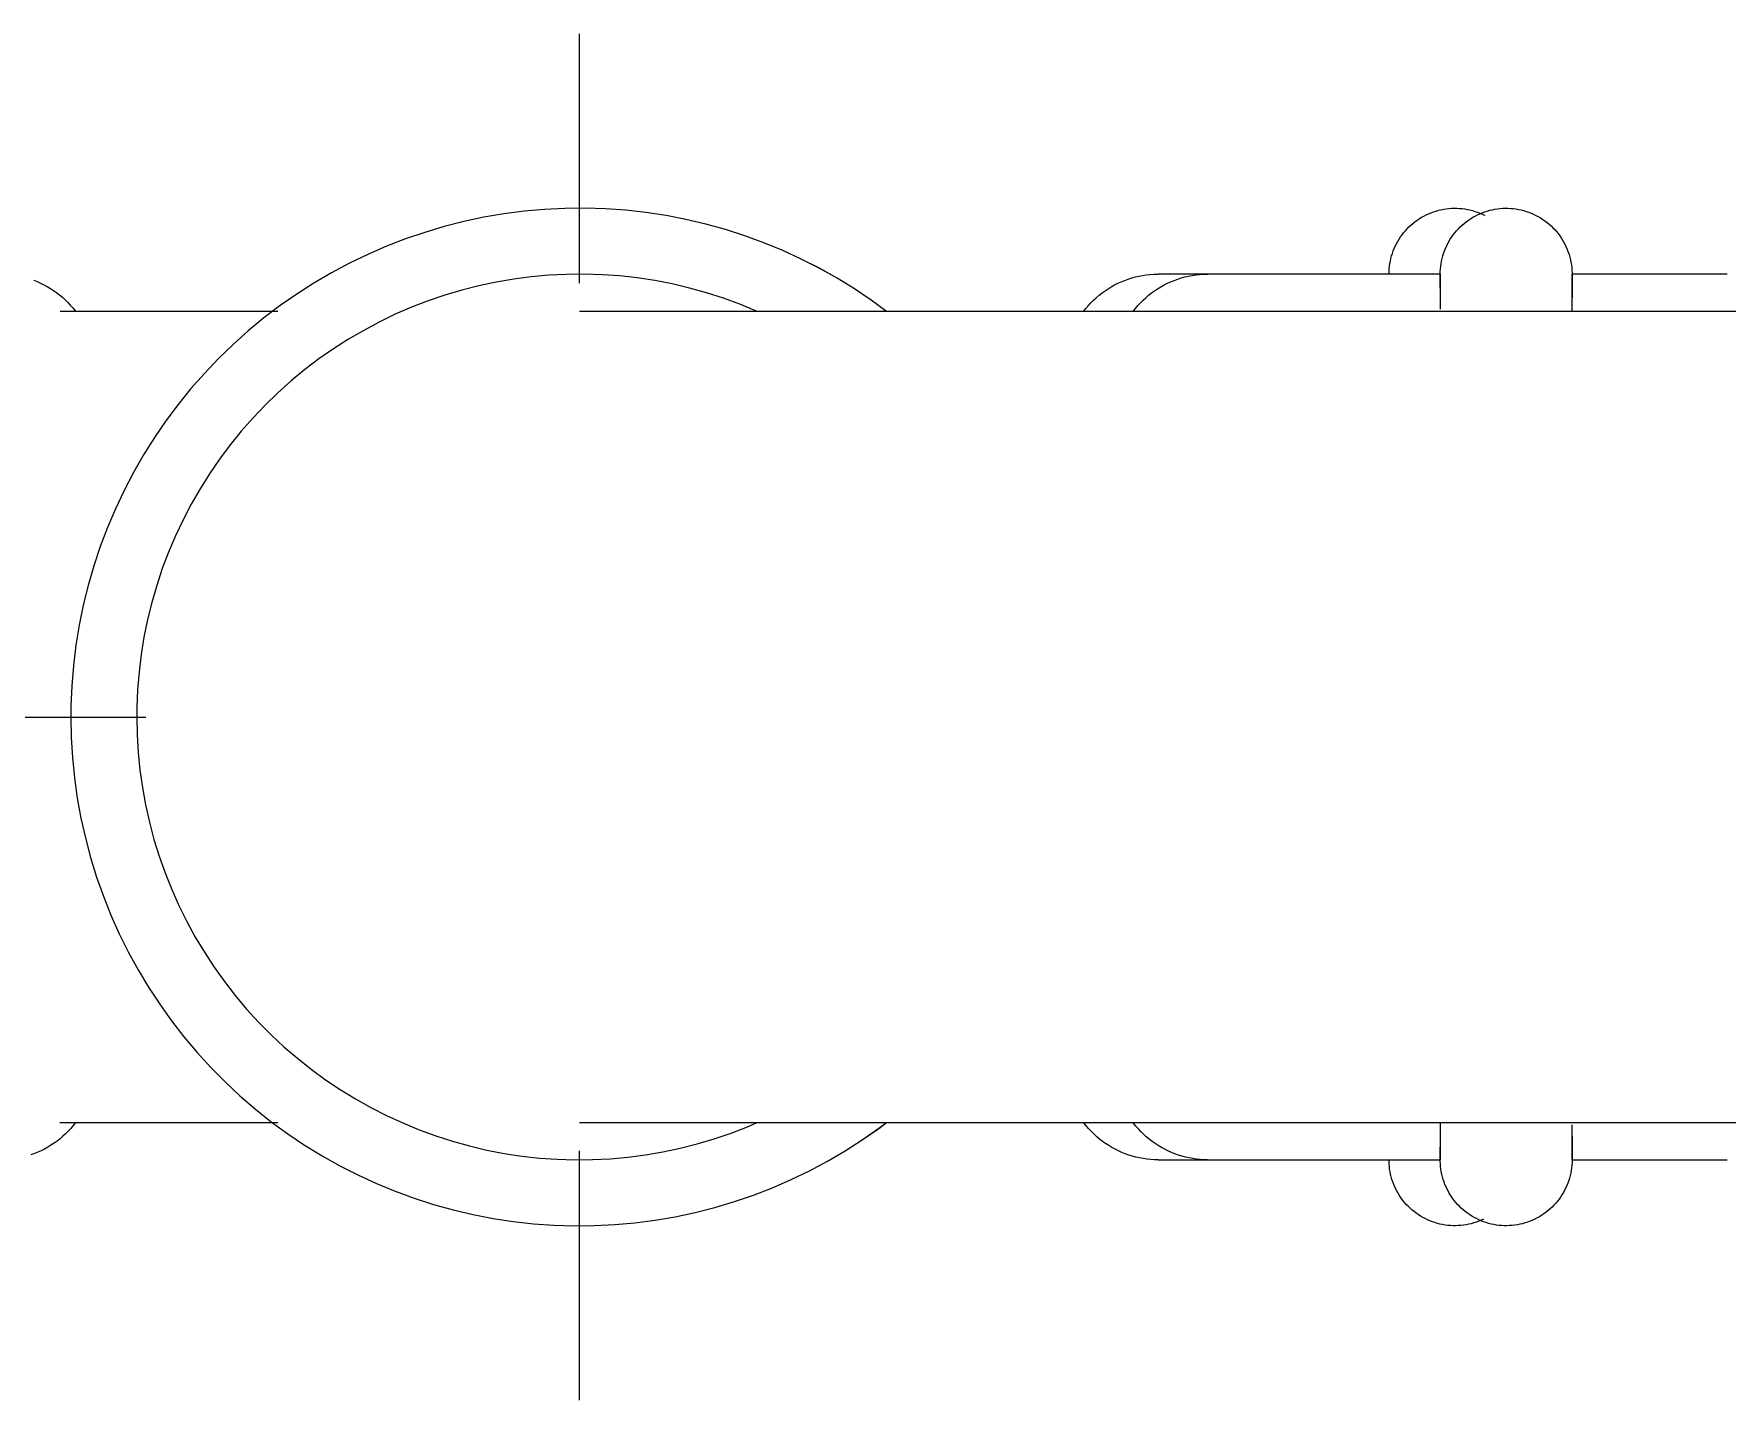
# Model space of a CAD drawing. Header units: inches. Extents: x -3299 to -2222, y -94 to 482.
# Drawn here: x -2458.618 to -2453.661, y 283.344 to 287.344 of the extents above; entities that cross this region are included whole.
import ezdxf

# ---------------------------------------------------------------- set-up
doc = ezdxf.new("R2010")
doc.units = ezdxf.units.IN
doc.header["$MEASUREMENT"] = 0
doc.layers.add('P-PIPE', color=3, linetype='Continuous', lineweight=9)
doc.layers.add('P-PIPE-CNTR', color=3, linetype='Continuous', lineweight=9)

# ---------------------------------------------------------------- blocks, each defined once
blk = doc.blocks.new('Victaulic-VicPress316-Elbow 90-45deg Style P568_P571 - Standard-V6-PLG_ ROOF LEVEL')
at = {"layer": 'P-PIPE'}
for p, q in [((-2452.3408, 286.6408), (-2453.0118, 286.6408)), ((-2452.3408, 286.6408), (-2452.3408, 285.3443)), ((-2451.5008, 286.6408), (-2451.9548, 286.6408)), ((-2451.9548, 286.6408), (-2451.9548, 285.3443)), ((-2451.5008, 285.3443), (-2451.5008, 286.6408)), ((-2453.1845, 286.5318), (-2454.5035, 286.5318)), ((-2453.2298, 286.0682), (-2453.2298, 286.0198)), ((-2452.3408, 285.3443), (-2452.3408, 284.0478)), ((-2451.9548, 285.3443), (-2451.9548, 284.0478)), ((-2451.5008, 284.0478), (-2451.5008, 285.3443)), ((-2453.2298, 284.6688), (-2453.2298, 284.6204)), ((-2454.5035, 284.1568), (-2453.1852, 284.1568)), ((-2453.0118, 284.0478), (-2452.3408, 284.0478)), ((-2451.9548, 284.0478), (-2451.5008, 284.0478))]:
    blk.add_line(p, q, dxfattribs=at)
at = {"layer": 'P-PIPE', "flags": 128}
for points in [[(-2456.1218, 286.5318), (-2456.1665, 286.5645), (-2456.216, 286.5977), (-2456.2668, 286.6289), (-2456.3187, 286.658), (-2456.3718, 286.685), (-2456.426, 286.7099), (-2456.4811, 286.7326), (-2456.537, 286.753), (-2456.5937, 286.7713), (-2456.6511, 286.7872), (-2456.7091, 286.8008), (-2456.7676, 286.8121), (-2456.8265, 286.8211), (-2456.8857, 286.8277), (-2456.9452, 286.8319), (-2457.0047, 286.8337), (-2457.0643, 286.8332), (-2457.1238, 286.8302), (-2457.1831, 286.8249), (-2457.2422, 286.8173), (-2457.3009, 286.8072), (-2457.3592, 286.7948), (-2457.4169, 286.7802), (-2457.474, 286.7632), (-2457.5304, 286.7439), (-2457.586, 286.7224), (-2457.6406, 286.6987), (-2457.6943, 286.6728), (-2457.7469, 286.6448), (-2457.7983, 286.6148), (-2457.8485, 286.5826), (-2457.8974, 286.5486), (-2457.9448, 286.5125), (-2457.9908, 286.4747), (-2458.0352, 286.435), (-2458.078, 286.3935), (-2458.1191, 286.3504), (-2458.1585, 286.3057), (-2458.196, 286.2594), (-2458.2317, 286.2117), (-2458.2654, 286.1626), (-2458.2971, 286.1121), (-2458.3268, 286.0605), (-2458.3544, 286.0077), (-2458.3799, 285.9538), (-2458.4032, 285.899), (-2458.4242, 285.8433), (-2458.4431, 285.7867), (-2458.4596, 285.7295), (-2458.4739, 285.6717), (-2458.4858, 285.6133), (-2458.4954, 285.5545), (-2458.5026, 285.4954), (-2458.5075, 285.436), (-2458.5099, 285.3765), (-2458.5103, 285.3443)], [(-2452.3408, 286.6408), (-2452.3406, 286.6485), (-2452.3402, 286.6562), (-2452.3394, 286.6639), (-2452.3383, 286.6715), (-2452.3369, 286.6791), (-2452.3353, 286.6867), (-2452.3333, 286.6941), (-2452.331, 286.7015), (-2452.3284, 286.7088), (-2452.3256, 286.716), (-2452.3224, 286.723), (-2452.319, 286.7299), (-2452.3153, 286.7367), (-2452.3113, 286.7433), (-2452.3071, 286.7498), (-2452.3026, 286.7561), (-2452.2979, 286.7622), (-2452.2929, 286.7681), (-2452.2877, 286.7738), (-2452.2823, 286.7793), (-2452.2766, 286.7845), (-2452.2708, 286.7896), (-2452.2647, 286.7944), (-2452.2585, 286.7989), (-2452.2521, 286.8032), (-2452.2455, 286.8072), (-2452.2388, 286.811), (-2452.2319, 286.8145), (-2452.2249, 286.8177), (-2452.2177, 286.8207), (-2452.2105, 286.8233), (-2452.2031, 286.8257), (-2452.1957, 286.8278), (-2452.1882, 286.8295), (-2452.1806, 286.831), (-2452.173, 286.8322), (-2452.1653, 286.833), (-2452.1576, 286.8336), (-2452.1499, 286.8338), (-2452.1422, 286.8337), (-2452.1344, 286.8333), (-2452.1268, 286.8327), (-2452.1191, 286.8317), (-2452.1115, 286.8304), (-2452.1039, 286.8288), (-2452.0965, 286.8269), (-2452.0891, 286.8246), (-2452.0818, 286.8222), (-2452.0746, 286.8194), (-2452.0675, 286.8163), (-2452.0605, 286.8129), (-2452.0537, 286.8093), (-2452.047, 286.8054), (-2452.0405, 286.8013), (-2452.0342, 286.7968), (-2452.0281, 286.7922), (-2452.0221, 286.7873), (-2452.0163, 286.7821), (-2452.0108, 286.7768), (-2452.0055, 286.7712), (-2452.0004, 286.7654), (-2451.9955, 286.7594), (-2451.9909, 286.7532), (-2451.9865, 286.7468), (-2451.9824, 286.7403), (-2451.9786, 286.7336), (-2451.975, 286.7268), (-2451.9717, 286.7198), (-2451.9687, 286.7127), (-2451.9659, 286.7055), (-2451.9635, 286.6981), (-2451.9614, 286.6907), (-2451.9595, 286.6832), (-2451.958, 286.6757), (-2451.9567, 286.668), (-2451.9558, 286.6604), (-2451.9552, 286.6527), (-2451.9548, 286.645), (-2451.9548, 286.6408)], [(-2456.503, 286.5329), (-2456.551, 286.5527), (-2456.5997, 286.5705), (-2456.6491, 286.5864), (-2456.699, 286.6002), (-2456.7495, 286.6121), (-2456.8004, 286.6219), (-2456.8517, 286.6297), (-2456.9032, 286.6355), (-2456.955, 286.6391), (-2457.0068, 286.6407), (-2457.0587, 286.6402), (-2457.1104, 286.6377), (-2457.1621, 286.6331), (-2457.2135, 286.6264), (-2457.2646, 286.6177), (-2457.3154, 286.6069), (-2457.3656, 286.5941), (-2457.4153, 286.5793), (-2457.4644, 286.5626), (-2457.5128, 286.5438), (-2457.5603, 286.5232), (-2457.607, 286.5007), (-2457.6528, 286.4763), (-2457.6976, 286.4501), (-2457.7413, 286.4222), (-2457.7838, 286.3925), (-2457.8251, 286.3612), (-2457.8651, 286.3282), (-2457.9038, 286.2936), (-2457.941, 286.2576), (-2457.9768, 286.22), (-2458.0111, 286.1811), (-2458.0438, 286.1408), (-2458.0748, 286.0993), (-2458.1041, 286.0565), (-2458.1317, 286.0126), (-2458.1576, 285.9677), (-2458.1816, 285.9217), (-2458.2038, 285.8748), (-2458.224, 285.8271), (-2458.2424, 285.7786), (-2458.2588, 285.7294), (-2458.2732, 285.6796), (-2458.2856, 285.6293), (-2458.296, 285.5784), (-2458.3043, 285.5273), (-2458.3106, 285.4758), (-2458.3148, 285.4241), (-2458.317, 285.3723), (-2458.3173, 285.3443)], [(-2453.2298, 286.5318), (-2453.2231, 286.5404), (-2453.216, 286.5487), (-2453.2087, 286.5567), (-2453.201, 286.5644), (-2453.193, 286.5719), (-2453.1847, 286.5789), (-2453.1761, 286.5857), (-2453.1673, 286.5921), (-2453.1582, 286.5981), (-2453.1489, 286.6038), (-2453.1394, 286.6091), (-2453.1297, 286.614), (-2453.1197, 286.6185), (-2453.1096, 286.6226), (-2453.0994, 286.6263), (-2453.089, 286.6296), (-2453.0785, 286.6325), (-2453.0679, 286.635), (-2453.0572, 286.637), (-2453.0464, 286.6386), (-2453.0356, 286.6398), (-2453.0247, 286.6405), (-2453.0138, 286.6408), (-2453.0118, 286.6408)], [(-2452.3408, 286.6002), (-2452.3408, 286.6121), (-2452.3408, 286.6219), (-2452.3408, 286.6297), (-2452.3408, 286.6355), (-2452.3408, 286.6391), (-2452.3408, 286.6407), (-2452.3408, 286.6408)], [(-2452.3408, 286.6408), (-2452.3408, 286.6398), (-2452.3408, 286.6367), (-2452.3408, 286.6315), (-2452.3408, 286.6242), (-2452.3408, 286.615), (-2452.3408, 286.6036), (-2452.3408, 286.5903), (-2452.3408, 286.575), (-2452.3408, 286.5577), (-2452.3408, 286.5385), (-2452.3408, 286.5173), (-2452.3408, 286.4943), (-2452.3408, 286.4694), (-2452.3408, 286.4428), (-2452.3408, 286.4143), (-2452.3408, 286.3842), (-2452.3408, 286.3524), (-2452.3408, 286.319), (-2452.3408, 286.2841), (-2452.3408, 286.2476), (-2452.3408, 286.2097), (-2452.3408, 286.1704), (-2452.3408, 286.1297), (-2452.3408, 286.0879), (-2452.3408, 286.0448), (-2452.3408, 286.0006), (-2452.3408, 285.9554), (-2452.3408, 285.9092), (-2452.3408, 285.862), (-2452.3408, 285.8141), (-2452.3408, 285.7654), (-2452.3408, 285.716), (-2452.3408, 285.6661), (-2452.3408, 285.6156), (-2452.3408, 285.5647), (-2452.3408, 285.5134), (-2452.3408, 285.4619), (-2452.3408, 285.4101), (-2452.3408, 285.3583), (-2452.3408, 285.3443)], [(-2451.9548, 285.3443), (-2451.9548, 285.3961), (-2451.9548, 285.4479), (-2451.9548, 285.4995), (-2451.9548, 285.5509), (-2451.9548, 285.6019), (-2451.9548, 285.6525), (-2451.9548, 285.7026), (-2451.9548, 285.7521), (-2451.9548, 285.801), (-2451.9548, 285.8492), (-2451.9548, 285.8965), (-2451.9548, 285.943), (-2451.9548, 285.9885), (-2451.9548, 286.033), (-2451.9548, 286.0764), (-2451.9548, 286.1186), (-2451.9548, 286.1595), (-2451.9548, 286.1992), (-2451.9548, 286.2375), (-2451.9548, 286.2744), (-2451.9548, 286.3097), (-2451.9548, 286.3436), (-2451.9548, 286.3758), (-2451.9548, 286.4064), (-2451.9548, 286.4353), (-2451.9548, 286.4624), (-2451.9548, 286.4878), (-2451.9548, 286.5113), (-2451.9548, 286.5329), (-2451.9548, 286.5527), (-2451.9548, 286.5705), (-2451.9548, 286.5864), (-2451.9548, 286.6002), (-2451.9548, 286.6121), (-2451.9548, 286.6219), (-2451.9548, 286.6297), (-2451.9548, 286.6355), (-2451.9548, 286.6391), (-2451.9548, 286.6407), (-2451.9548, 286.6408)], [(-2451.9548, 286.6408), (-2451.9548, 286.6398), (-2451.9548, 286.6367), (-2451.9548, 286.6315), (-2451.9548, 286.6242), (-2451.9548, 286.615), (-2451.9548, 286.6036)], [(-2454.5035, 286.5318), (-2454.6042, 286.5318), (-2454.7047, 286.5318), (-2454.8048, 286.5318), (-2454.9045, 286.5318), (-2455.0036, 286.5318), (-2455.1019, 286.5318), (-2455.1992, 286.5318), (-2455.2954, 286.5318), (-2455.3903, 286.5318), (-2455.4838, 286.5318), (-2455.5757, 286.5318), (-2455.6659, 286.5318), (-2455.7543, 286.5318), (-2455.8406, 286.5318), (-2455.9249, 286.5318), (-2456.0068, 286.5318), (-2456.0864, 286.5318), (-2456.1634, 286.5318), (-2456.2377, 286.5318), (-2456.3093, 286.5318), (-2456.378, 286.5318), (-2456.4437, 286.5318), (-2456.5063, 286.5318), (-2456.5656, 286.5318), (-2456.6217, 286.5318), (-2456.6744, 286.5318), (-2456.7236, 286.5318), (-2456.7693, 286.5318), (-2456.8114, 286.5318), (-2456.8497, 286.5318), (-2456.8843, 286.5318), (-2456.9151, 286.5318), (-2456.942, 286.5318), (-2456.9651, 286.5318), (-2456.9842, 286.5318), (-2456.9993, 286.5318), (-2457.0104, 286.5318), (-2457.0175, 286.5318), (-2457.0206, 286.5318), (-2457.0208, 286.5318)], [(-2458.5103, 285.3443), (-2458.5091, 285.2847), (-2458.5055, 285.2253), (-2458.4996, 285.166), (-2458.4913, 285.107), (-2458.4806, 285.0484), (-2458.4676, 284.9902), (-2458.4523, 284.9327), (-2458.4347, 284.8758), (-2458.4148, 284.8196), (-2458.3927, 284.7643), (-2458.3684, 284.7099), (-2458.342, 284.6565), (-2458.3134, 284.6042), (-2458.2828, 284.5531), (-2458.2501, 284.5033), (-2458.2155, 284.4548), (-2458.179, 284.4077), (-2458.1406, 284.3621), (-2458.1004, 284.3182), (-2458.0585, 284.2758), (-2458.015, 284.2352), (-2457.9698, 284.1963), (-2457.9232, 284.1593), (-2457.8751, 284.1241), (-2457.8256, 284.0909), (-2457.7748, 284.0598), (-2457.7228, 284.0306), (-2457.6697, 284.0036), (-2457.6156, 283.9787), (-2457.5605, 283.956), (-2457.5046, 283.9356), (-2457.4479, 283.9173), (-2457.3905, 283.9014), (-2457.3325, 283.8878), (-2457.274, 283.8765), (-2457.2151, 283.8675), (-2457.1558, 283.8609), (-2457.0964, 283.8567), (-2457.0369, 283.8549), (-2456.9773, 283.8554), (-2456.9178, 283.8584), (-2456.8585, 283.8637), (-2456.7994, 283.8714), (-2456.7407, 283.8814), (-2456.6824, 283.8938), (-2456.6246, 283.9084), (-2456.5675, 283.9254), (-2456.5112, 283.9447), (-2456.4556, 283.9662), (-2456.4009, 283.9899), (-2456.3473, 284.0158), (-2456.2947, 284.0438), (-2456.2433, 284.0738), (-2456.1931, 284.106), (-2456.1442, 284.14), (-2456.1221, 284.1568)], [(-2458.3173, 285.3443), (-2458.3163, 285.2925), (-2458.3131, 285.2407), (-2458.308, 285.1891), (-2458.3007, 285.1377), (-2458.2914, 285.0867), (-2458.2801, 285.0361), (-2458.2668, 284.986), (-2458.2515, 284.9365), (-2458.2342, 284.8876), (-2458.2149, 284.8394), (-2458.1938, 284.7921), (-2458.1708, 284.7456), (-2458.1459, 284.7001), (-2458.1193, 284.6556), (-2458.0908, 284.6122), (-2458.0607, 284.57), (-2458.0289, 284.5291), (-2457.9955, 284.4894), (-2457.9605, 284.4511), (-2457.9241, 284.4142), (-2457.8862, 284.3789), (-2457.8469, 284.345), (-2457.8062, 284.3128), (-2457.7644, 284.2822), (-2457.7213, 284.2533), (-2457.6771, 284.2262), (-2457.6319, 284.2008), (-2457.5857, 284.1773), (-2457.5385, 284.1557), (-2457.4906, 284.1359), (-2457.4419, 284.1181), (-2457.3925, 284.1022), (-2457.3426, 284.0884), (-2457.2921, 284.0765), (-2457.2412, 284.0667), (-2457.1899, 284.0589), (-2457.1383, 284.0531), (-2457.0866, 284.0495), (-2457.0348, 284.0479), (-2456.9829, 284.0484), (-2456.9311, 284.0509), (-2456.8795, 284.0555), (-2456.8281, 284.0622), (-2456.777, 284.0709), (-2456.7262, 284.0817), (-2456.676, 284.0945), (-2456.6263, 284.1093), (-2456.5772, 284.1261), (-2456.5288, 284.1448), (-2456.5011, 284.1568)], [(-2452.3408, 285.3443), (-2452.3408, 285.2925), (-2452.3408, 285.2407), (-2452.3408, 285.1891), (-2452.3408, 285.1377), (-2452.3408, 285.0867), (-2452.3408, 285.0361), (-2452.3408, 284.986), (-2452.3408, 284.9365), (-2452.3408, 284.8876), (-2452.3408, 284.8394), (-2452.3408, 284.7921), (-2452.3408, 284.7456), (-2452.3408, 284.7001), (-2452.3408, 284.6556), (-2452.3408, 284.6122), (-2452.3408, 284.57), (-2452.3408, 284.5291), (-2452.3408, 284.4894), (-2452.3408, 284.4511), (-2452.3408, 284.4142), (-2452.3408, 284.3789), (-2452.3408, 284.345), (-2452.3408, 284.3128), (-2452.3408, 284.2822), (-2452.3408, 284.2533), (-2452.3408, 284.2262), (-2452.3408, 284.2008), (-2452.3408, 284.1773), (-2452.3408, 284.1557), (-2452.3408, 284.1359), (-2452.3408, 284.1181), (-2452.3408, 284.1022), (-2452.3408, 284.0884), (-2452.3408, 284.0765), (-2452.3408, 284.0667), (-2452.3408, 284.0589), (-2452.3408, 284.0531), (-2452.3408, 284.0495), (-2452.3408, 284.0479), (-2452.3408, 284.0478)], [(-2451.9548, 284.0478), (-2451.9548, 284.0488), (-2451.9548, 284.0519), (-2451.9548, 284.0571), (-2451.9548, 284.0644), (-2451.9548, 284.0736), (-2451.9548, 284.085), (-2451.9548, 284.0983), (-2451.9548, 284.1136), (-2451.9548, 284.1309), (-2451.9548, 284.1501), (-2451.9548, 284.1713), (-2451.9548, 284.1943), (-2451.9548, 284.2192), (-2451.9548, 284.2458), (-2451.9548, 284.2743), (-2451.9548, 284.3044), (-2451.9548, 284.3362), (-2451.9548, 284.3696), (-2451.9548, 284.4046), (-2451.9548, 284.441), (-2451.9548, 284.4789), (-2451.9548, 284.5182), (-2451.9548, 284.5589), (-2451.9548, 284.6007), (-2451.9548, 284.6438), (-2451.9548, 284.688), (-2451.9548, 284.7332), (-2451.9548, 284.7794), (-2451.9548, 284.8266), (-2451.9548, 284.8745), (-2451.9548, 284.9232), (-2451.9548, 284.9726), (-2451.9548, 285.0225), (-2451.9548, 285.073), (-2451.9548, 285.1239), (-2451.9548, 285.1752), (-2451.9548, 285.2267), (-2451.9548, 285.2785), (-2451.9548, 285.3303), (-2451.9548, 285.3443)], [(-2457.0208, 284.1568), (-2457.0188, 284.1568), (-2457.0127, 284.1568), (-2457.0027, 284.1568), (-2456.9886, 284.1568), (-2456.9706, 284.1568), (-2456.9486, 284.1568), (-2456.9228, 284.1568), (-2456.893, 284.1568), (-2456.8594, 284.1568), (-2456.8221, 284.1568), (-2456.781, 284.1568), (-2456.7363, 284.1568), (-2456.6881, 284.1568), (-2456.6363, 284.1568), (-2456.5811, 284.1568), (-2456.5226, 284.1568), (-2456.4609, 284.1568), (-2456.396, 284.1568), (-2456.3281, 284.1568), (-2456.2573, 284.1568), (-2456.1837, 284.1568), (-2456.1074, 284.1568), (-2456.0285, 284.1568), (-2455.9472, 284.1568), (-2455.8636, 284.1568), (-2455.7778, 284.1568), (-2455.69, 284.1568), (-2455.6002, 284.1568), (-2455.5088, 284.1568), (-2455.4157, 284.1568), (-2455.3211, 284.1568), (-2455.2252, 284.1568), (-2455.1282, 284.1568), (-2455.0302, 284.1568), (-2454.9314, 284.1568), (-2454.8318, 284.1568), (-2454.7317, 284.1568), (-2454.6313, 284.1568), (-2454.5307, 284.1568), (-2454.5035, 284.1568)], [(-2453.0118, 284.0478), (-2453.0227, 284.048), (-2453.0336, 284.0487), (-2453.0444, 284.0498), (-2453.0552, 284.0513), (-2453.0659, 284.0532), (-2453.0766, 284.0556), (-2453.0871, 284.0584), (-2453.0975, 284.0616), (-2453.1078, 284.0653), (-2453.1179, 284.0693), (-2453.1279, 284.0738), (-2453.1376, 284.0786), (-2453.1472, 284.0838), (-2453.1565, 284.0894), (-2453.1657, 284.0954), (-2453.1745, 284.1017), (-2453.1831, 284.1084), (-2453.1915, 284.1154), (-2453.1995, 284.1228), (-2453.2073, 284.1304), (-2453.2147, 284.1384), (-2453.2218, 284.1467), (-2453.2286, 284.1552), (-2453.2298, 284.1568)], [(-2452.3408, 284.0478), (-2452.3408, 284.0488), (-2452.3408, 284.0519), (-2452.3408, 284.0571), (-2452.3408, 284.0644), (-2452.3408, 284.0736), (-2452.3408, 284.085)], [(-2451.9548, 284.0884), (-2451.9548, 284.0765), (-2451.9548, 284.0667), (-2451.9548, 284.0589), (-2451.9548, 284.0531), (-2451.9548, 284.0495), (-2451.9548, 284.0479), (-2451.9548, 284.0478)], [(-2451.9548, 284.0478), (-2451.9549, 284.0401), (-2451.9554, 284.0324), (-2451.9562, 284.0247), (-2451.9573, 284.0171), (-2451.9586, 284.0095), (-2451.9603, 284.0019), (-2451.9623, 283.9945), (-2451.9646, 283.9871), (-2451.9672, 283.9798), (-2451.97, 283.9726), (-2451.9732, 283.9656), (-2451.9766, 283.9587), (-2451.9803, 283.9519), (-2451.9843, 283.9453), (-2451.9885, 283.9388), (-2451.993, 283.9325), (-2451.9977, 283.9264), (-2452.0027, 283.9205), (-2452.0079, 283.9148), (-2452.0133, 283.9094), (-2452.019, 283.9041), (-2452.0248, 283.899), (-2452.0309, 283.8943), (-2452.0371, 283.8897), (-2452.0435, 283.8854), (-2452.0501, 283.8814), (-2452.0568, 283.8776), (-2452.0637, 283.8741), (-2452.0707, 283.8709), (-2452.0779, 283.8679), (-2452.0851, 283.8653), (-2452.0925, 283.8629), (-2452.0999, 283.8608), (-2452.1074, 283.8591), (-2452.115, 283.8576), (-2452.1226, 283.8564), (-2452.1303, 283.8556), (-2452.138, 283.8551), (-2452.1457, 283.8548), (-2452.1534, 283.8549), (-2452.1611, 283.8553), (-2452.1688, 283.856), (-2452.1765, 283.8569), (-2452.1841, 283.8582), (-2452.1916, 283.8598), (-2452.1991, 283.8618), (-2452.2065, 283.864), (-2452.2138, 283.8664), (-2452.221, 283.8692), (-2452.2281, 283.8723), (-2452.2351, 283.8757), (-2452.2419, 283.8793), (-2452.2485, 283.8832), (-2452.255, 283.8873), (-2452.2614, 283.8918), (-2452.2675, 283.8964), (-2452.2735, 283.9013), (-2452.2792, 283.9065), (-2452.2848, 283.9119), (-2452.2901, 283.9174), (-2452.2952, 283.9232), (-2452.3001, 283.9292), (-2452.3047, 283.9354), (-2452.3091, 283.9418), (-2452.3132, 283.9483), (-2452.317, 283.955), (-2452.3206, 283.9618), (-2452.3239, 283.9688), (-2452.3269, 283.9759), (-2452.3296, 283.9831), (-2452.3321, 283.9905), (-2452.3342, 283.9979), (-2452.3361, 284.0054), (-2452.3376, 284.0129), (-2452.3389, 284.0206), (-2452.3398, 284.0282), (-2452.3404, 284.0359), (-2452.3407, 284.0436), (-2452.3408, 284.0478)]]:
    blk.add_lwpolyline(points, dxfattribs=at)

msp = doc.modelspace()

# ---------------------------------------------------------------- linework, layer by layer
at = {"layer": 'P-PIPE'}
for p, q in [((-2455.1831, 286.6408), (-2455.3268, 286.6408)), ((-2454.5008, 286.6408), (-2455.1818, 286.6408)), ((-2454.5008, 286.6408), (-2454.5008, 286.5714)), ((-2453.6608, 286.6408), (-2454.1148, 286.6408)), ((-2454.1148, 286.6408), (-2454.1148, 286.5714)), ((-2457.9037, 286.5318), (-2458.5414, 286.5318)), ((-2458.5421, 284.1568), (-2457.9037, 284.1568)), ((-2454.5008, 284.1172), (-2454.5008, 284.0478)), ((-2454.1148, 284.1172), (-2454.1148, 284.0478)), ((-2455.3268, 284.0478), (-2455.1831, 284.0478)), ((-2455.1818, 284.0478), (-2454.5008, 284.0478)), ((-2454.1148, 284.0478), (-2453.6608, 284.0478))]:
    msp.add_line(p, q, dxfattribs=at)
at = {"layer": 'P-PIPE', "flags": 128}
for points in [[(-2456.1218, 286.5318), (-2456.1665, 286.5645), (-2456.216, 286.5977), (-2456.2668, 286.6289), (-2456.3188, 286.658), (-2456.3718, 286.685), (-2456.426, 286.7099), (-2456.4811, 286.7326), (-2456.537, 286.7531), (-2456.5937, 286.7713), (-2456.6511, 286.7872), (-2456.7091, 286.8008), (-2456.7676, 286.8121), (-2456.8265, 286.8211), (-2456.8857, 286.8277), (-2456.9452, 286.8319), (-2457.0047, 286.8337), (-2457.0643, 286.8332), (-2457.1238, 286.8302), (-2457.1831, 286.8249), (-2457.2422, 286.8173), (-2457.3009, 286.8072), (-2457.3592, 286.7949), (-2457.4169, 286.7802), (-2457.4741, 286.7632), (-2457.5304, 286.7439), (-2457.586, 286.7224), (-2457.6406, 286.6987), (-2457.6943, 286.6728), (-2457.7469, 286.6448), (-2457.7983, 286.6148), (-2457.8485, 286.5827), (-2457.8974, 286.5486), (-2457.9448, 286.5125), (-2457.9908, 286.4747), (-2458.0352, 286.435), (-2458.078, 286.3935), (-2458.1191, 286.3504), (-2458.1585, 286.3057), (-2458.196, 286.2594), (-2458.2317, 286.2117), (-2458.2654, 286.1626), (-2458.2971, 286.1121), (-2458.3268, 286.0605), (-2458.3544, 286.0077), (-2458.3799, 285.9538), (-2458.4032, 285.899), (-2458.4242, 285.8433), (-2458.4431, 285.7868), (-2458.4596, 285.7295), (-2458.4739, 285.6717), (-2458.4858, 285.6133), (-2458.4954, 285.5545), (-2458.5026, 285.4954), (-2458.5075, 285.436), (-2458.5099, 285.3765), (-2458.5103, 285.3443)], [(-2456.1218, 286.5318), (-2456.1665, 286.5645), (-2456.216, 286.5977), (-2456.2668, 286.6289), (-2456.3187, 286.658), (-2456.3718, 286.685), (-2456.426, 286.7099), (-2456.4811, 286.7326), (-2456.537, 286.753), (-2456.5937, 286.7713), (-2456.6511, 286.7872), (-2456.7091, 286.8008), (-2456.7676, 286.8121), (-2456.8265, 286.8211), (-2456.8857, 286.8277), (-2456.9452, 286.8319), (-2457.0047, 286.8337), (-2457.0643, 286.8332), (-2457.1238, 286.8302), (-2457.1831, 286.8249), (-2457.2422, 286.8173), (-2457.3009, 286.8072), (-2457.3592, 286.7948), (-2457.4169, 286.7802), (-2457.474, 286.7632), (-2457.5304, 286.7439), (-2457.586, 286.7224), (-2457.6406, 286.6987), (-2457.6943, 286.6728), (-2457.7469, 286.6448), (-2457.7983, 286.6148), (-2457.8485, 286.5826), (-2457.8974, 286.5486), (-2457.9448, 286.5125), (-2457.9908, 286.4747), (-2458.0352, 286.435), (-2458.078, 286.3935), (-2458.1191, 286.3504), (-2458.1585, 286.3057), (-2458.196, 286.2594), (-2458.2317, 286.2117), (-2458.2654, 286.1626), (-2458.2971, 286.1121), (-2458.3268, 286.0605), (-2458.3544, 286.0077), (-2458.3799, 285.9538), (-2458.4032, 285.899), (-2458.4242, 285.8433), (-2458.4431, 285.7867), (-2458.4596, 285.7295), (-2458.4739, 285.6717), (-2458.4858, 285.6133), (-2458.4954, 285.5545), (-2458.5026, 285.4954), (-2458.5075, 285.436), (-2458.5099, 285.3765), (-2458.5103, 285.3443)], [(-2456.1218, 286.5318), (-2456.1665, 286.5645), (-2456.216, 286.5977), (-2456.2668, 286.6289), (-2456.3187, 286.658), (-2456.3718, 286.685), (-2456.426, 286.7099), (-2456.4811, 286.7326), (-2456.537, 286.753), (-2456.5937, 286.7713), (-2456.6511, 286.7872), (-2456.7091, 286.8008), (-2456.7676, 286.8121), (-2456.8265, 286.8211), (-2456.8857, 286.8277), (-2456.9452, 286.8319), (-2457.0047, 286.8337), (-2457.0643, 286.8332), (-2457.1238, 286.8302), (-2457.1831, 286.8249), (-2457.2422, 286.8173), (-2457.3009, 286.8072), (-2457.3592, 286.7948), (-2457.4169, 286.7802), (-2457.474, 286.7632), (-2457.5304, 286.7439), (-2457.586, 286.7224), (-2457.6406, 286.6987), (-2457.6943, 286.6728), (-2457.7469, 286.6448), (-2457.7983, 286.6148), (-2457.8485, 286.5826), (-2457.8974, 286.5486), (-2457.9448, 286.5125), (-2457.9908, 286.4747), (-2458.0352, 286.435), (-2458.078, 286.3935), (-2458.1191, 286.3504), (-2458.1585, 286.3057), (-2458.196, 286.2594), (-2458.2317, 286.2117), (-2458.2654, 286.1626), (-2458.2971, 286.1121), (-2458.3268, 286.0605), (-2458.3544, 286.0077), (-2458.3799, 285.9538), (-2458.4032, 285.899), (-2458.4242, 285.8433), (-2458.4431, 285.7867), (-2458.4596, 285.7295), (-2458.4739, 285.6717), (-2458.4858, 285.6133), (-2458.4954, 285.5545), (-2458.5026, 285.4954), (-2458.5075, 285.436), (-2458.5099, 285.3765), (-2458.5103, 285.3443)], [(-2454.6508, 286.6408), (-2454.6506, 286.6485), (-2454.6502, 286.6562), (-2454.6494, 286.6639), (-2454.6483, 286.6716), (-2454.6469, 286.6792), (-2454.6453, 286.6867), (-2454.6433, 286.6941), (-2454.641, 286.7015), (-2454.6384, 286.7088), (-2454.6356, 286.716), (-2454.6324, 286.723), (-2454.629, 286.7299), (-2454.6253, 286.7367), (-2454.6213, 286.7433), (-2454.6171, 286.7498), (-2454.6126, 286.7561), (-2454.6079, 286.7622), (-2454.6029, 286.7681), (-2454.5977, 286.7738), (-2454.5923, 286.7793), (-2454.5866, 286.7845), (-2454.5808, 286.7896), (-2454.5747, 286.7944), (-2454.5685, 286.7989), (-2454.5621, 286.8032), (-2454.5555, 286.8073), (-2454.5488, 286.811), (-2454.5419, 286.8145), (-2454.5349, 286.8178), (-2454.5277, 286.8207), (-2454.5205, 286.8233), (-2454.5131, 286.8257), (-2454.5057, 286.8278), (-2454.4982, 286.8295), (-2454.4906, 286.831), (-2454.483, 286.8322), (-2454.4753, 286.833), (-2454.4676, 286.8336), (-2454.4599, 286.8338), (-2454.4522, 286.8337), (-2454.4445, 286.8333), (-2454.4368, 286.8327), (-2454.4291, 286.8317), (-2454.4215, 286.8304), (-2454.4139, 286.8288), (-2454.4065, 286.8269), (-2454.3991, 286.8247), (-2454.3918, 286.8222), (-2454.3846, 286.8194), (-2454.3775, 286.8163), (-2454.3705, 286.813)], [(-2454.5008, 286.6408), (-2454.5006, 286.6485), (-2454.5002, 286.6562), (-2454.4994, 286.6639), (-2454.4983, 286.6715), (-2454.4969, 286.6791), (-2454.4953, 286.6867), (-2454.4933, 286.6941), (-2454.491, 286.7015), (-2454.4884, 286.7088), (-2454.4856, 286.716), (-2454.4824, 286.723), (-2454.479, 286.7299), (-2454.4753, 286.7367), (-2454.4713, 286.7433), (-2454.4671, 286.7498), (-2454.4626, 286.7561), (-2454.4579, 286.7622), (-2454.4529, 286.7681), (-2454.4477, 286.7738), (-2454.4423, 286.7793), (-2454.4366, 286.7845), (-2454.4308, 286.7896), (-2454.4247, 286.7944), (-2454.4185, 286.7989), (-2454.4121, 286.8032), (-2454.4055, 286.8072), (-2454.3988, 286.811), (-2454.3919, 286.8145), (-2454.3849, 286.8177), (-2454.3777, 286.8207), (-2454.3705, 286.8233), (-2454.3631, 286.8257), (-2454.3557, 286.8278), (-2454.3482, 286.8295), (-2454.3406, 286.831), (-2454.333, 286.8322), (-2454.3253, 286.833), (-2454.3176, 286.8336), (-2454.3099, 286.8338), (-2454.3022, 286.8337), (-2454.2944, 286.8333), (-2454.2868, 286.8327), (-2454.2791, 286.8317), (-2454.2715, 286.8304), (-2454.2639, 286.8288), (-2454.2565, 286.8269), (-2454.2491, 286.8246), (-2454.2418, 286.8222), (-2454.2346, 286.8194), (-2454.2275, 286.8163), (-2454.2205, 286.8129), (-2454.2137, 286.8093), (-2454.207, 286.8054), (-2454.2005, 286.8013), (-2454.1942, 286.7968), (-2454.1881, 286.7922), (-2454.1821, 286.7873), (-2454.1763, 286.7821), (-2454.1708, 286.7768), (-2454.1655, 286.7712), (-2454.1604, 286.7654), (-2454.1555, 286.7594), (-2454.1509, 286.7532), (-2454.1465, 286.7468), (-2454.1424, 286.7403), (-2454.1386, 286.7336), (-2454.135, 286.7268), (-2454.1317, 286.7198), (-2454.1287, 286.7127), (-2454.1259, 286.7055), (-2454.1235, 286.6981), (-2454.1214, 286.6907), (-2454.1195, 286.6832), (-2454.118, 286.6757), (-2454.1167, 286.668), (-2454.1158, 286.6604), (-2454.1152, 286.6527), (-2454.1148, 286.645), (-2454.1148, 286.6408)], [(-2458.6188, 286.6233), (-2458.6087, 286.6193), (-2458.5987, 286.6149), (-2458.589, 286.61), (-2458.5794, 286.6048), (-2458.57, 286.5992), (-2458.5609, 286.5932), (-2458.5521, 286.5869), (-2458.5435, 286.5802), (-2458.5351, 286.5732), (-2458.5271, 286.5658), (-2458.5193, 286.5582), (-2458.5119, 286.5502), (-2458.5048, 286.5419), (-2458.498, 286.5334), (-2458.4968, 286.5318)], [(-2455.5448, 286.5318), (-2455.5381, 286.5404), (-2455.531, 286.5487), (-2455.5237, 286.5567), (-2455.516, 286.5645), (-2455.508, 286.5719), (-2455.4997, 286.5789), (-2455.4911, 286.5857), (-2455.4823, 286.5921), (-2455.4732, 286.5981), (-2455.4639, 286.6038), (-2455.4544, 286.6091), (-2455.4447, 286.614), (-2455.4347, 286.6185), (-2455.4246, 286.6226), (-2455.4144, 286.6263), (-2455.404, 286.6296), (-2455.3935, 286.6325), (-2455.3829, 286.635), (-2455.3722, 286.637), (-2455.3614, 286.6386), (-2455.3506, 286.6398), (-2455.3397, 286.6405), (-2455.3288, 286.6408), (-2455.3268, 286.6408)], [(-2455.3998, 286.5318), (-2455.3931, 286.5404), (-2455.386, 286.5487), (-2455.3787, 286.5567), (-2455.371, 286.5644), (-2455.363, 286.5719), (-2455.3547, 286.5789), (-2455.3461, 286.5857), (-2455.3373, 286.5921), (-2455.3282, 286.5981), (-2455.3189, 286.6038), (-2455.3094, 286.6091), (-2455.2997, 286.614), (-2455.2897, 286.6185), (-2455.2796, 286.6226), (-2455.2694, 286.6263), (-2455.259, 286.6296), (-2455.2485, 286.6325), (-2455.2379, 286.635), (-2455.2272, 286.637), (-2455.2164, 286.6386), (-2455.2056, 286.6398), (-2455.1947, 286.6405), (-2455.1838, 286.6408), (-2455.1818, 286.6408)], [(-2454.5008, 286.6002), (-2454.5008, 286.6121), (-2454.5008, 286.6219), (-2454.5008, 286.6297), (-2454.5008, 286.6355), (-2454.5008, 286.6391), (-2454.5008, 286.6407), (-2454.5008, 286.6408)], [(-2454.5008, 286.6408), (-2454.5008, 286.6398), (-2454.5008, 286.6367), (-2454.5008, 286.6315), (-2454.5008, 286.6242), (-2454.5008, 286.615), (-2454.5008, 286.6036), (-2454.5008, 286.5903), (-2454.5008, 286.575), (-2454.5008, 286.5577), (-2454.5008, 286.5385)], [(-2454.1148, 286.5329), (-2454.1148, 286.5527), (-2454.1148, 286.5705), (-2454.1148, 286.5864), (-2454.1148, 286.6002), (-2454.1148, 286.6121), (-2454.1148, 286.6219), (-2454.1148, 286.6297), (-2454.1148, 286.6355), (-2454.1148, 286.6391), (-2454.1148, 286.6407), (-2454.1148, 286.6408)], [(-2454.1148, 286.6408), (-2454.1148, 286.6398), (-2454.1148, 286.6367), (-2454.1148, 286.6315), (-2454.1148, 286.6242), (-2454.1148, 286.615), (-2454.1148, 286.6036)], [(-2458.5103, 285.3443), (-2458.5091, 285.2847), (-2458.5055, 285.2253), (-2458.4996, 285.166), (-2458.4913, 285.107), (-2458.4806, 285.0484), (-2458.4676, 284.9903), (-2458.4523, 284.9327), (-2458.4347, 284.8758), (-2458.4148, 284.8196), (-2458.3927, 284.7643), (-2458.3684, 284.7099), (-2458.342, 284.6565), (-2458.3134, 284.6042), (-2458.2828, 284.5531), (-2458.2501, 284.5033), (-2458.2155, 284.4548), (-2458.179, 284.4077), (-2458.1406, 284.3622), (-2458.1004, 284.3182), (-2458.0585, 284.2758), (-2458.015, 284.2352), (-2457.9698, 284.1963), (-2457.9232, 284.1593), (-2457.8751, 284.1241), (-2457.8256, 284.0909), (-2457.7748, 284.0598), (-2457.7228, 284.0306), (-2457.6697, 284.0036), (-2457.6156, 283.9787), (-2457.5605, 283.956), (-2457.5046, 283.9356), (-2457.4479, 283.9173), (-2457.3905, 283.9014), (-2457.3325, 283.8878), (-2457.274, 283.8765), (-2457.2151, 283.8675), (-2457.1559, 283.8609), (-2457.0964, 283.8567), (-2457.0369, 283.8549), (-2456.9773, 283.8554), (-2456.9178, 283.8584), (-2456.8585, 283.8637), (-2456.7994, 283.8714), (-2456.7407, 283.8814), (-2456.6824, 283.8938), (-2456.6246, 283.9085), (-2456.5675, 283.9254), (-2456.5112, 283.9447), (-2456.4556, 283.9662), (-2456.4009, 283.9899), (-2456.3473, 284.0158), (-2456.2947, 284.0438), (-2456.2433, 284.0739), (-2456.1931, 284.106), (-2456.1442, 284.1401), (-2456.1222, 284.1568)], [(-2458.5103, 285.3443), (-2458.5091, 285.2847), (-2458.5055, 285.2253), (-2458.4996, 285.166), (-2458.4913, 285.107), (-2458.4806, 285.0484), (-2458.4676, 284.9902), (-2458.4523, 284.9327), (-2458.4347, 284.8758), (-2458.4148, 284.8196), (-2458.3927, 284.7643), (-2458.3684, 284.7099), (-2458.342, 284.6565), (-2458.3134, 284.6042), (-2458.2828, 284.5531), (-2458.2501, 284.5033), (-2458.2155, 284.4548), (-2458.179, 284.4077), (-2458.1406, 284.3621), (-2458.1004, 284.3182), (-2458.0585, 284.2758), (-2458.015, 284.2352), (-2457.9698, 284.1963), (-2457.9232, 284.1593), (-2457.8751, 284.1241), (-2457.8256, 284.0909), (-2457.7748, 284.0598), (-2457.7228, 284.0306), (-2457.6697, 284.0036), (-2457.6156, 283.9787), (-2457.5605, 283.956), (-2457.5046, 283.9356), (-2457.4479, 283.9173), (-2457.3905, 283.9014), (-2457.3325, 283.8878), (-2457.274, 283.8765), (-2457.2151, 283.8675), (-2457.1558, 283.8609), (-2457.0964, 283.8567), (-2457.0369, 283.8549), (-2456.9773, 283.8554), (-2456.9178, 283.8584), (-2456.8585, 283.8637), (-2456.7994, 283.8714), (-2456.7407, 283.8814), (-2456.6824, 283.8938), (-2456.6246, 283.9084), (-2456.5675, 283.9254), (-2456.5112, 283.9447), (-2456.4556, 283.9662), (-2456.4009, 283.9899), (-2456.3473, 284.0158), (-2456.2947, 284.0438), (-2456.2433, 284.0738), (-2456.1931, 284.106), (-2456.1442, 284.14), (-2456.1221, 284.1568)], [(-2458.5103, 285.3443), (-2458.5091, 285.2847), (-2458.5055, 285.2253), (-2458.4996, 285.166), (-2458.4913, 285.107), (-2458.4806, 285.0484), (-2458.4676, 284.9902), (-2458.4523, 284.9327), (-2458.4347, 284.8758), (-2458.4148, 284.8196), (-2458.3927, 284.7643), (-2458.3684, 284.7099), (-2458.342, 284.6565), (-2458.3134, 284.6042), (-2458.2828, 284.5531), (-2458.2501, 284.5033), (-2458.2155, 284.4548), (-2458.179, 284.4077), (-2458.1406, 284.3621), (-2458.1004, 284.3182), (-2458.0585, 284.2758), (-2458.015, 284.2352), (-2457.9698, 284.1963), (-2457.9232, 284.1593), (-2457.8751, 284.1241), (-2457.8256, 284.0909), (-2457.7748, 284.0598), (-2457.7228, 284.0306), (-2457.6697, 284.0036), (-2457.6156, 283.9787), (-2457.5605, 283.956), (-2457.5046, 283.9356), (-2457.4479, 283.9173), (-2457.3905, 283.9014), (-2457.3325, 283.8878), (-2457.274, 283.8765), (-2457.2151, 283.8675), (-2457.1558, 283.8609), (-2457.0964, 283.8567), (-2457.0369, 283.8549), (-2456.9773, 283.8554), (-2456.9178, 283.8584), (-2456.8585, 283.8637), (-2456.7994, 283.8714), (-2456.7407, 283.8814), (-2456.6824, 283.8938), (-2456.6246, 283.9084), (-2456.5675, 283.9254), (-2456.5112, 283.9447), (-2456.4556, 283.9662), (-2456.4009, 283.9899), (-2456.3473, 284.0158), (-2456.2947, 284.0438), (-2456.2433, 284.0738), (-2456.1931, 284.106), (-2456.1442, 284.14), (-2456.1221, 284.1568)], [(-2458.4968, 284.1568), (-2458.5035, 284.1482), (-2458.5106, 284.1399), (-2458.5179, 284.1319), (-2458.5256, 284.1242), (-2458.5336, 284.1168), (-2458.5419, 284.1097), (-2458.5505, 284.1029), (-2458.5593, 284.0965), (-2458.5684, 284.0905), (-2458.5777, 284.0848), (-2458.5872, 284.0795), (-2458.5969, 284.0746), (-2458.6069, 284.0701), (-2458.6169, 284.066), (-2458.6272, 284.0623)], [(-2455.3268, 284.0478), (-2455.3377, 284.048), (-2455.3486, 284.0487), (-2455.3594, 284.0498), (-2455.3702, 284.0513), (-2455.3809, 284.0532), (-2455.3916, 284.0556), (-2455.4021, 284.0584), (-2455.4125, 284.0616), (-2455.4228, 284.0653), (-2455.4329, 284.0693), (-2455.4429, 284.0738), (-2455.4526, 284.0786), (-2455.4622, 284.0838), (-2455.4715, 284.0894), (-2455.4807, 284.0954), (-2455.4895, 284.1017), (-2455.4981, 284.1084), (-2455.5065, 284.1154), (-2455.5145, 284.1228), (-2455.5223, 284.1305), (-2455.5297, 284.1384), (-2455.5368, 284.1467), (-2455.5436, 284.1552), (-2455.5448, 284.1568)], [(-2455.1818, 284.0478), (-2455.1927, 284.048), (-2455.2036, 284.0487), (-2455.2144, 284.0498), (-2455.2252, 284.0513), (-2455.2359, 284.0532), (-2455.2466, 284.0556), (-2455.2571, 284.0584), (-2455.2675, 284.0616), (-2455.2778, 284.0653), (-2455.2879, 284.0693), (-2455.2979, 284.0738), (-2455.3076, 284.0786), (-2455.3172, 284.0838), (-2455.3265, 284.0894), (-2455.3357, 284.0954), (-2455.3445, 284.1017), (-2455.3531, 284.1084), (-2455.3615, 284.1154), (-2455.3695, 284.1228), (-2455.3773, 284.1304), (-2455.3847, 284.1384), (-2455.3918, 284.1467), (-2455.3986, 284.1552), (-2455.3998, 284.1568)], [(-2454.5008, 284.1557), (-2454.5008, 284.1359), (-2454.5008, 284.1181), (-2454.5008, 284.1022), (-2454.5008, 284.0884), (-2454.5008, 284.0765), (-2454.5008, 284.0667), (-2454.5008, 284.0589), (-2454.5008, 284.0531), (-2454.5008, 284.0495), (-2454.5008, 284.0479), (-2454.5008, 284.0478)], [(-2454.1148, 284.0478), (-2454.1148, 284.0488), (-2454.1148, 284.0519), (-2454.1148, 284.0571), (-2454.1148, 284.0644), (-2454.1148, 284.0736), (-2454.1148, 284.085), (-2454.1148, 284.0983), (-2454.1148, 284.1136), (-2454.1148, 284.1309), (-2454.1148, 284.1501)], [(-2454.5008, 284.0478), (-2454.5008, 284.0488), (-2454.5008, 284.0519), (-2454.5008, 284.0571), (-2454.5008, 284.0644), (-2454.5008, 284.0736), (-2454.5008, 284.085)], [(-2454.1148, 284.0884), (-2454.1148, 284.0765), (-2454.1148, 284.0667), (-2454.1148, 284.0589), (-2454.1148, 284.0531), (-2454.1148, 284.0495), (-2454.1148, 284.0479), (-2454.1148, 284.0478)], [(-2454.3737, 283.8741), (-2454.3807, 283.8709), (-2454.3879, 283.8679), (-2454.3951, 283.8653), (-2454.4025, 283.8629), (-2454.4099, 283.8608), (-2454.4174, 283.8591), (-2454.425, 283.8576), (-2454.4326, 283.8565), (-2454.4403, 283.8556), (-2454.448, 283.8551), (-2454.4557, 283.8548), (-2454.4634, 283.8549), (-2454.4711, 283.8553), (-2454.4788, 283.856), (-2454.4865, 283.857), (-2454.4941, 283.8583), (-2454.5016, 283.8599), (-2454.5091, 283.8618), (-2454.5165, 283.864), (-2454.5238, 283.8665), (-2454.531, 283.8692), (-2454.5381, 283.8723), (-2454.5451, 283.8757), (-2454.5519, 283.8793), (-2454.5585, 283.8832), (-2454.565, 283.8874), (-2454.5714, 283.8918), (-2454.5775, 283.8964), (-2454.5835, 283.9013), (-2454.5892, 283.9065), (-2454.5948, 283.9119), (-2454.6001, 283.9174), (-2454.6052, 283.9232), (-2454.6101, 283.9292), (-2454.6147, 283.9354), (-2454.6191, 283.9418), (-2454.6232, 283.9483), (-2454.627, 283.955), (-2454.6306, 283.9619), (-2454.6339, 283.9688), (-2454.6369, 283.9759), (-2454.6396, 283.9832), (-2454.6421, 283.9905), (-2454.6442, 283.9979), (-2454.6461, 284.0054), (-2454.6476, 284.013), (-2454.6489, 284.0206), (-2454.6498, 284.0282), (-2454.6504, 284.0359), (-2454.6508, 284.0436), (-2454.6508, 284.0478)], [(-2454.1148, 284.0478), (-2454.1149, 284.0401), (-2454.1154, 284.0324), (-2454.1162, 284.0247), (-2454.1173, 284.0171), (-2454.1186, 284.0095), (-2454.1203, 284.0019), (-2454.1223, 283.9945), (-2454.1246, 283.9871), (-2454.1272, 283.9798), (-2454.13, 283.9726), (-2454.1332, 283.9656), (-2454.1366, 283.9587), (-2454.1403, 283.9519), (-2454.1443, 283.9453), (-2454.1485, 283.9388), (-2454.153, 283.9325), (-2454.1577, 283.9264), (-2454.1627, 283.9205), (-2454.1679, 283.9148), (-2454.1733, 283.9094), (-2454.179, 283.9041), (-2454.1848, 283.899), (-2454.1909, 283.8943), (-2454.1971, 283.8897), (-2454.2035, 283.8854), (-2454.2101, 283.8814), (-2454.2168, 283.8776), (-2454.2237, 283.8741), (-2454.2307, 283.8709), (-2454.2379, 283.8679), (-2454.2451, 283.8653), (-2454.2525, 283.8629), (-2454.2599, 283.8608), (-2454.2674, 283.8591), (-2454.275, 283.8576), (-2454.2826, 283.8564), (-2454.2903, 283.8556), (-2454.298, 283.8551), (-2454.3057, 283.8548), (-2454.3134, 283.8549), (-2454.3211, 283.8553), (-2454.3288, 283.856), (-2454.3365, 283.8569), (-2454.3441, 283.8582), (-2454.3516, 283.8598), (-2454.3591, 283.8618), (-2454.3665, 283.864), (-2454.3738, 283.8664), (-2454.381, 283.8692), (-2454.3881, 283.8723), (-2454.3951, 283.8757), (-2454.4019, 283.8793), (-2454.4085, 283.8832), (-2454.415, 283.8873), (-2454.4214, 283.8918), (-2454.4275, 283.8964), (-2454.4335, 283.9013), (-2454.4392, 283.9065), (-2454.4448, 283.9119), (-2454.4501, 283.9174), (-2454.4552, 283.9232), (-2454.4601, 283.9292), (-2454.4647, 283.9354), (-2454.4691, 283.9418), (-2454.4732, 283.9483), (-2454.477, 283.955), (-2454.4806, 283.9618), (-2454.4839, 283.9688), (-2454.4869, 283.9759), (-2454.4896, 283.9831), (-2454.4921, 283.9905), (-2454.4942, 283.9979), (-2454.4961, 284.0054), (-2454.4976, 284.0129), (-2454.4989, 284.0206), (-2454.4998, 284.0282), (-2454.5004, 284.0359), (-2454.5007, 284.0436), (-2454.5008, 284.0478)]]:
    msp.add_lwpolyline(points, dxfattribs=at)
at = {"layer": 'P-PIPE-CNTR'}
for p, q in [((-2457.0208, 286.6144), (-2457.0208, 287.3443)), ((-2459.0208, 285.3443), (-2458.2906, 285.3443)), ((-2457.0208, 283.3443), (-2457.0208, 284.0742))]:
    msp.add_line(p, q, dxfattribs=at)

# ---------------------------------------------------------------- block references
at = {"layer": 'P-PIPE'}
msp.add_blockref('Victaulic-VicPress316-Elbow 90-45deg Style P568_P571 - Standard-V6-PLG_ ROOF LEVEL', (0, 0), dxfattribs=at)

doc.saveas('drawing.dxf')
